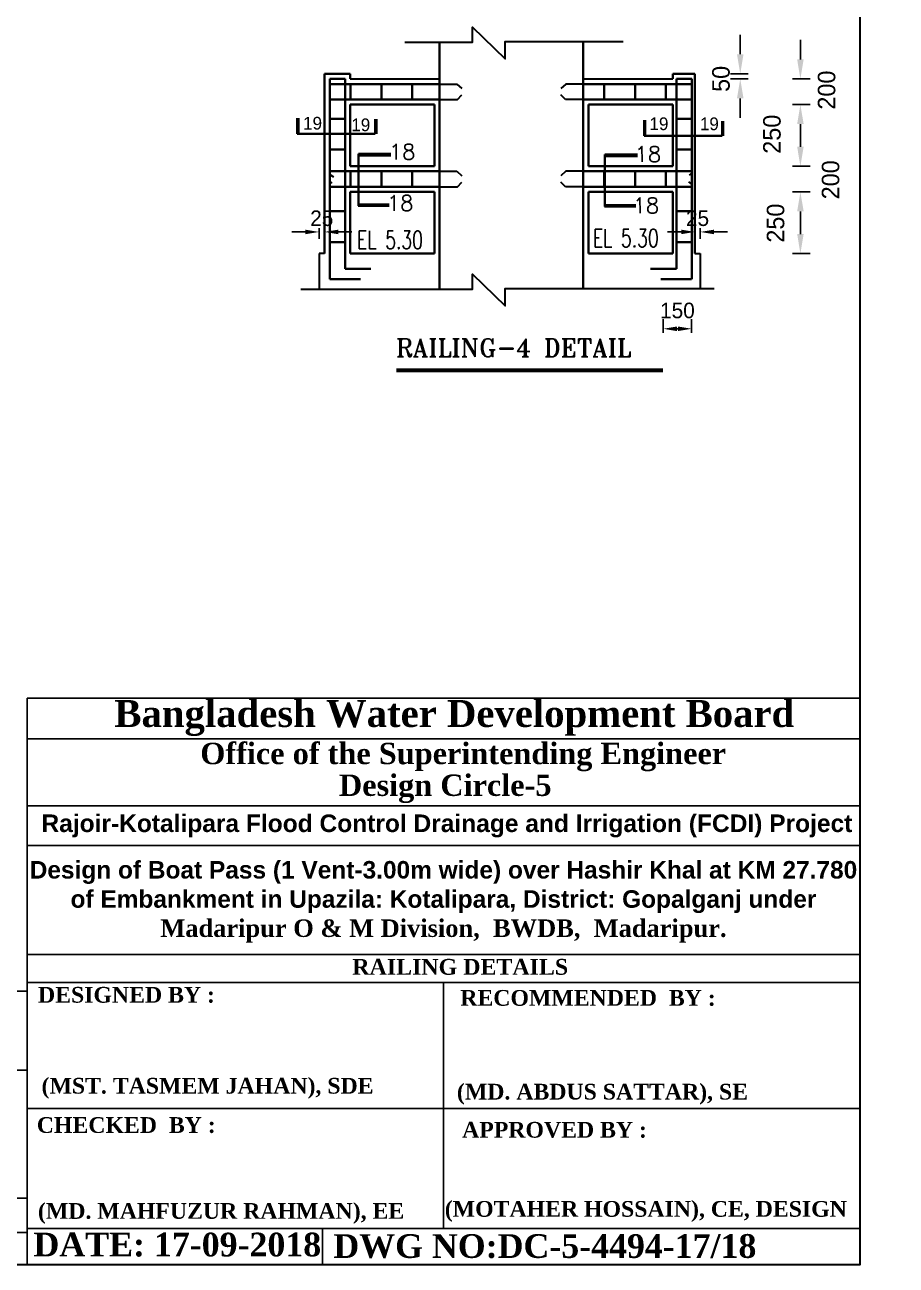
# Model space of a CAD drawing. Extents: x -1206532 to 786809, y -4288605 to 172932.
# Drawn here: x 601569 to 623970, y -4267581 to -4235705 of the extents above; entities that cross this region are included whole.
import ezdxf

# ---------------------------------------------------------------- set-up
doc = ezdxf.new("R2010")
doc.units = 0
doc.header["$LTSCALE"] = 300
doc.header["$MEASUREMENT"] = 0
doc.layers.get('0').update_dxf_attribs({"linetype": 'CONTINUOUS'})
doc.layers.get('DEFPOINTS').update_dxf_attribs({"linetype": 'CONTINUOUS'})
doc.layers.add('LINE', color=7, linetype='CONTINUOUS')
doc.layers.add('Other line', color=7, linetype='CONTINUOUS', lineweight=15)
doc.styles.add('BIG', font='ROMANT.SHX')
doc.styles.add('ROMANS', font='romans.shx', dxfattribs={"width": 0.8, "height": 100})
doc.dimstyles.new('3', dxfattribs={"dimtxt": 225, "dimasz": 350, "dimexe": 100, "dimexo": 25, "dimgap": 9, "dimtad": 0, "dimdec": 0, "dimzin": 0, "dimdsep": 46, "dimtxsty": 'Standard', "dimcen": 0, "dimclrd": 5, "dimclre": 6, "dimclrt": 1, "dimadec": 0, "dimazin": 0, "dimtfac": 1, "dimtdec": 0, "dimtofl": 0, "dimtmove": 2, "dimatfit": 3, "dimfxl": 1, "dimtolj": 1, "dimtzin": 0, "dimarcsym": 0})

# ---------------------------------------------------------------- blocks, each defined once
blk = doc.blocks.new('*D153')
at = {"layer": 'DEFPOINTS', "color": 0, "lineweight": 30}
for p in [(623310, -4237095), (621507, -4237755), (623970, -4237755)]:
    blk.add_point(p, dxfattribs=at)
at = {"layer": 'LINE', "color": 7, "lineweight": -2}
for p, q in [((621507, -4236595), (621507, -4236095)), ((621757, -4237095), (621307, -4237095)), ((621757, -4237755), (621307, -4237755)), ((621507, -4238255), (621507, -4238755))]:
    blk.add_line(p, q, dxfattribs=at)
at = {"layer": 'LINE', "color": 7, "lineweight": 30}
for points in [[(621424, -4236595), (621591, -4236595), (621507, -4237095)], [(621424, -4238255), (621591, -4238255), (621507, -4237755)]]:
    blk.add_solid(points, dxfattribs=at)
at = {"layer": 'LINE', "color": 7, "lineweight": 35, "insert": (622183, -4237383), "char_height": 450, "attachment_point": 5, "rotation": 90}
blk.add_mtext('\\A1;200', dxfattribs=at)
blk = doc.blocks.new('*D154')
at = {"layer": 'DEFPOINTS', "color": 0, "lineweight": 30}
for p in [(623970, -4237755), (621507, -4239339), (623970, -4239339)]:
    blk.add_point(p, dxfattribs=at)
at = {"layer": 'LINE', "color": 7, "lineweight": -2}
for p, q in [((621757, -4237755), (621307, -4237755)), ((621507, -4238255), (621507, -4238839)), ((621757, -4239339), (621307, -4239339))]:
    blk.add_line(p, q, dxfattribs=at)
at = {"layer": 'LINE', "color": 7, "lineweight": 30}
for points in [[(621424, -4238255), (621591, -4238255), (621507, -4237755)], [(621424, -4238839), (621591, -4238839), (621507, -4239339)]]:
    blk.add_solid(points, dxfattribs=at)
at = {"layer": 'LINE', "color": 7, "lineweight": 35, "insert": (620778, -4238517), "char_height": 450, "attachment_point": 5, "rotation": 90}
blk.add_mtext('\\A1;250', dxfattribs=at)
blk = doc.blocks.new('*D155')
at = {"layer": 'DEFPOINTS', "color": 0, "lineweight": 30}
for p in [(623970, -4239339), (621507, -4239999), (623970, -4239999)]:
    blk.add_point(p, dxfattribs=at)
at = {"layer": 'LINE', "color": 7, "lineweight": -2}
for p, q in [((621507, -4238839), (621507, -4238339)), ((621757, -4239339), (621307, -4239339)), ((621757, -4239999), (621307, -4239999)), ((621507, -4240499), (621507, -4240999))]:
    blk.add_line(p, q, dxfattribs=at)
at = {"layer": 'LINE', "color": 7, "lineweight": 30}
for points in [[(621424, -4238839), (621591, -4238839), (621507, -4239339)], [(621424, -4240499), (621591, -4240499), (621507, -4239999)]]:
    blk.add_solid(points, dxfattribs=at)
at = {"layer": 'LINE', "color": 7, "lineweight": 35, "insert": (622285, -4239689), "char_height": 450, "attachment_point": 5, "rotation": 90}
blk.add_mtext('\\A1;200', dxfattribs=at)
blk = doc.blocks.new('*D156')
at = {"layer": 'DEFPOINTS', "color": 0, "lineweight": 30}
for p in [(623970, -4239999), (621507, -4241583), (623970, -4241583)]:
    blk.add_point(p, dxfattribs=at)
at = {"layer": 'LINE', "color": 7, "lineweight": -2}
for p, q in [((621757, -4239999), (621307, -4239999)), ((621507, -4240499), (621507, -4241083)), ((621757, -4241583), (621307, -4241583))]:
    blk.add_line(p, q, dxfattribs=at)
at = {"layer": 'LINE', "color": 7, "lineweight": 30}
for points in [[(621424, -4240499), (621591, -4240499), (621507, -4239999)], [(621424, -4241083), (621591, -4241083), (621507, -4241583)]]:
    blk.add_solid(points, dxfattribs=at)
at = {"layer": 'LINE', "color": 7, "lineweight": 35, "insert": (620871, -4240802), "char_height": 450, "attachment_point": 5, "rotation": 90}
blk.add_mtext('\\A1;250', dxfattribs=at)
blk = doc.blocks.new('*D162')
at = {"layer": 'DEFPOINTS', "color": 0, "lineweight": 30}
for p in [(619064, -4236963), (619064, -4237095), (619961, -4237095)]:
    blk.add_point(p, dxfattribs=at)
at = {"layer": 'LINE', "color": 7, "lineweight": -2}
for p, q in [((619961, -4236463), (619961, -4235963)), ((619711, -4236963), (620161, -4236963)), ((619711, -4237095), (620161, -4237095)), ((619961, -4237595), (619961, -4238095))]:
    blk.add_line(p, q, dxfattribs=at)
at = {"layer": 'LINE', "color": 7, "lineweight": 30}
for points in [[(619878, -4236463), (620045, -4236463), (619961, -4236963)], [(619878, -4237595), (620045, -4237595), (619961, -4237095)]]:
    blk.add_solid(points, dxfattribs=at)
at = {"layer": 'LINE', "color": 7, "lineweight": 35, "insert": (619468, -4237095), "char_height": 450, "attachment_point": 5, "rotation": 90}
blk.add_mtext('\\A1;50', dxfattribs=at)
blk = doc.blocks.new('*D163')
at = {"layer": 'DEFPOINTS', "color": 0, "lineweight": 30}
for p in [(617981, -4243241), (618711, -4243241), (618711, -4243517)]:
    blk.add_point(p, dxfattribs=at)
at = {"layer": 'LINE', "color": 0, "lineweight": -2}
for p, q in [((617981, -4243266), (617981, -4243617)), ((618711, -4243266), (618711, -4243617)), ((618331, -4243517), (618361, -4243517))]:
    blk.add_line(p, q, dxfattribs=at)
at = {"layer": 'LINE', "color": 0, "lineweight": 30}
for points in [[(618331, -4243459), (618331, -4243576), (617981, -4243517)], [(618361, -4243459), (618361, -4243576), (618711, -4243517)]]:
    blk.add_solid(points, dxfattribs=at)
at = {"layer": 'LINE', "color": 0, "insert": (618346, -4243049), "char_height": 400, "attachment_point": 5}
blk.add_mtext('\\A1;150', dxfattribs=at)
blk = doc.blocks.new('*D912')
at = {"layer": 'DEFPOINTS', "color": 0, "lineweight": 30}
for p in [(609275, -4241028), (609133, -4241228), (609275, -4241234)]:
    blk.add_point(p, dxfattribs=at)
at = {"layer": 'LINE', "color": 0, "lineweight": -2}
for p, q in [((608783, -4241028), (608433, -4241028)), ((609133, -4241203), (609133, -4240928)), ((609275, -4241209), (609275, -4240928)), ((609625, -4241028), (609975, -4241028))]:
    blk.add_line(p, q, dxfattribs=at)
at = {"layer": 'LINE', "color": 0, "lineweight": 30}
for points in [[(608783, -4240970), (608783, -4241086), (609133, -4241028)], [(609625, -4240970), (609625, -4241086), (609275, -4241028)]]:
    blk.add_solid(points, dxfattribs=at)
at = {"layer": 'LINE', "color": 0, "insert": (609204, -4240678), "char_height": 400, "attachment_point": 5}
blk.add_mtext('\\A1;25', dxfattribs=at)
blk = doc.blocks.new('*D913')
at = {"layer": 'DEFPOINTS', "color": 0, "lineweight": 30}
for p in [(618934, -4241028), (618793, -4241234), (618934, -4241234)]:
    blk.add_point(p, dxfattribs=at)
at = {"layer": 'LINE', "color": 0, "lineweight": -2}
for p, q in [((618443, -4241028), (618093, -4241028)), ((618793, -4241209), (618793, -4240928)), ((618934, -4241209), (618934, -4240928)), ((619284, -4241028), (619634, -4241028))]:
    blk.add_line(p, q, dxfattribs=at)
at = {"layer": 'LINE', "color": 0, "lineweight": 30}
for points in [[(618443, -4240970), (618443, -4241086), (618793, -4241028)], [(619284, -4240970), (619284, -4241086), (618934, -4241028)]]:
    blk.add_solid(points, dxfattribs=at)
at = {"layer": 'LINE', "color": 0, "insert": (618863, -4240678), "char_height": 400, "attachment_point": 5}
blk.add_mtext('\\A1;25', dxfattribs=at)

msp = doc.modelspace()

# ---------------------------------------------------------------- linework, layer by layer
at = {"linetype": 'Continuous', "lineweight": 35}
for p, q in [((612232.264, -4242500.995), (612232.264, -4236152.995)), ((615923.064, -4242480.128), (615923.064, -4236132.128)), ((609275.464, -4241582.627), (609275.464, -4236962.627)), ((609275.464, -4236962.627), (609935.464, -4236962.627)), ((609407.464, -4242242.627), (609407.464, -4237094.627)), ((609407.464, -4237094.627), (609803.464, -4237094.627)), ((609407.464, -4237226.627), (612232.264, -4237226.627)), ((609803.464, -4241978.627), (609803.464, -4237094.627)), ((609935.464, -4237094.627), (609935.464, -4236962.627)), ((609943.671, -4237622.627), (609943.671, -4237226.627)), ((610735.671, -4237622.627), (610735.671, -4237226.627)), ((611527.671, -4237622.627), (611527.671, -4237226.627)), ((615923.064, -4237226.627), (618714.108, -4237226.627)), ((616465.524, -4237622.627), (616465.524, -4237226.627)), ((617257.524, -4237622.627), (617257.524, -4237226.627)), ((618049.524, -4237622.627), (618049.524, -4237226.627)), ((618225.064, -4237094.627), (618225.064, -4236962.627)), ((618225.064, -4236962.627), (618792.664, -4236962.627)), ((618318.108, -4237094.627), (618714.108, -4237094.627)), ((618318.108, -4241978.627), (618318.108, -4237094.627)), ((618714.108, -4242242.627), (618714.108, -4237094.627)), ((618792.664, -4241582.627), (618792.664, -4236962.627)), ((609407.464, -4237622.627), (610652.232, -4237622.627)), ((609935.464, -4237622.627), (612232.264, -4237622.627)), ((609935.464, -4237754.627), (612100.264, -4237754.627)), ((609935.464, -4239338.627), (609935.464, -4237754.627)), ((609935.464, -4239338.627), (609935.464, -4237754.627)), ((612100.264, -4239338.627), (612100.264, -4237754.627)), ((615923.064, -4237622.627), (618714.108, -4237622.627)), ((616060.264, -4237754.627), (618225.064, -4237754.627)), ((616060.264, -4239338.627), (616060.264, -4237754.627)), ((618225.064, -4239338.627), (618225.064, -4237754.627)), ((608570.491, -4238509.529), (608570.491, -4238105.304)), ((608581.051, -4238509.529), (608581.051, -4238105.304)), ((608581.051, -4238509.529), (608581.051, -4238105.304)), ((608591.611, -4238509.529), (608591.611, -4238105.304)), ((608591.611, -4238509.529), (608591.611, -4238105.304)), ((608591.611, -4238509.529), (608591.611, -4238105.304)), ((608591.611, -4238509.529), (608591.611, -4238105.304)), ((608591.611, -4238509.529), (608591.611, -4238105.304)), ((608602.171, -4238509.529), (608602.171, -4238105.304)), ((609407.464, -4238119.802), (609803.464, -4238119.802)), ((610575.458, -4238509.529), (610575.458, -4238129.717)), ((610586.018, -4238509.529), (610586.018, -4238129.717)), ((610596.578, -4238509.529), (610596.578, -4238129.717)), ((610607.138, -4238509.529), (610607.138, -4238129.717)), ((617487.003, -4238557.517), (617487.003, -4238153.292)), ((617497.563, -4238557.517), (617497.563, -4238153.292)), ((617497.563, -4238557.517), (617497.563, -4238153.292)), ((617508.123, -4238557.517), (617508.123, -4238153.292)), ((617508.123, -4238557.517), (617508.123, -4238153.292)), ((617508.123, -4238557.517), (617508.123, -4238153.292)), ((617508.123, -4238557.517), (617508.123, -4238153.292)), ((617508.123, -4238557.517), (617508.123, -4238153.292)), ((617518.683, -4238557.517), (617518.683, -4238153.292)), ((618714.108, -4238119.802), (618318.108, -4238119.802)), ((619491.97, -4238557.517), (619491.97, -4238177.705)), ((619502.53, -4238557.517), (619502.53, -4238177.705)), ((619513.09, -4238557.517), (619513.09, -4238177.705)), ((619523.65, -4238557.517), (619523.65, -4238177.705)), ((608570.491, -4238509.529), (610575.458, -4238509.529)), ((617487.003, -4238557.517), (619491.97, -4238557.517)), ((609407.464, -4238911.802), (609803.464, -4238911.802)), ((610143.286, -4239024.329), (610976.511, -4239024.329)), ((610143.286, -4240358.725), (610143.286, -4239024.329)), ((610143.286, -4239029.609), (610976.511, -4239029.609)), ((610143.286, -4239034.889), (610976.511, -4239034.889)), ((610143.286, -4239034.889), (610976.511, -4239034.889)), ((610143.286, -4239034.889), (610976.511, -4239034.889)), ((610143.286, -4239034.889), (610976.511, -4239034.889)), ((610143.286, -4239040.169), (610976.511, -4239040.169)), ((610143.286, -4239040.169), (610976.511, -4239040.169)), ((610143.286, -4239040.169), (610976.511, -4239040.169)), ((610143.286, -4239045.449), (610976.511, -4239045.449)), ((610143.286, -4239050.729), (610976.511, -4239050.729)), ((610143.286, -4239050.729), (610976.511, -4239050.729)), ((610143.286, -4239056.009), (610976.511, -4239056.009)), ((610143.286, -4239056.009), (610976.511, -4239056.009)), ((610143.286, -4239056.009), (610976.511, -4239056.009)), ((610143.286, -4239061.289), (610976.511, -4239061.289)), ((616482.517, -4239040.321), (617315.742, -4239040.321)), ((616482.517, -4240374.717), (616482.517, -4239040.321)), ((616482.517, -4239045.601), (617315.742, -4239045.601)), ((616482.517, -4239050.881), (617315.742, -4239050.881)), ((616482.517, -4239050.881), (617315.742, -4239050.881)), ((616482.517, -4239050.881), (617315.742, -4239050.881)), ((616482.517, -4239050.881), (617315.742, -4239050.881)), ((616482.517, -4239056.161), (617315.742, -4239056.161)), ((616482.517, -4239056.161), (617315.742, -4239056.161)), ((616482.517, -4239056.161), (617315.742, -4239056.161)), ((616482.517, -4239061.441), (617315.742, -4239061.441)), ((616482.517, -4239066.721), (617315.742, -4239066.721)), ((616482.517, -4239066.721), (617315.742, -4239066.721)), ((616482.517, -4239072.001), (617315.742, -4239072.001)), ((616482.517, -4239072.001), (617315.742, -4239072.001)), ((616482.517, -4239072.001), (617315.742, -4239072.001)), ((616482.517, -4239077.281), (617315.742, -4239077.281)), ((618714.108, -4238911.802), (618318.108, -4238911.802)), ((609407.464, -4239470.627), (609803.464, -4239470.627)), ((609738.32, -4239470.627), (612232.264, -4239470.627)), ((609935.464, -4239338.627), (612100.264, -4239338.627)), ((609943.671, -4239866.627), (609943.671, -4239470.627)), ((610735.671, -4239866.627), (610735.671, -4239470.627)), ((611527.671, -4239866.627), (611527.671, -4239470.627)), ((615923.064, -4239470.627), (618714.108, -4239470.627)), ((616060.264, -4239338.627), (618225.064, -4239338.627)), ((616465.524, -4239866.627), (616465.524, -4239470.627)), ((617257.524, -4239866.627), (617257.524, -4239470.627)), ((618049.524, -4239866.627), (618049.524, -4239470.627)), ((609407.464, -4239866.627), (612232.264, -4239866.627)), ((609935.464, -4239998.627), (612100.264, -4239998.627)), ((609935.464, -4241582.627), (609935.464, -4239998.627)), ((609935.464, -4241582.627), (609935.464, -4239998.627)), ((612100.264, -4241582.627), (612100.264, -4239998.627)), ((615923.064, -4239866.627), (618714.108, -4239866.627)), ((616060.264, -4239998.627), (618225.064, -4239998.627)), ((616060.264, -4241582.627), (616060.264, -4239998.627)), ((618225.064, -4241582.627), (618225.064, -4239998.627)), ((610135.466, -4240327.045), (610936.644, -4240327.045)), ((610135.466, -4240332.325), (610936.644, -4240332.325)), ((610135.466, -4240337.605), (610936.644, -4240337.605)), ((610135.466, -4240342.885), (610936.644, -4240342.885)), ((610135.466, -4240348.165), (610936.644, -4240348.165)), ((610135.466, -4240353.445), (610936.644, -4240353.445)), ((610135.466, -4240358.725), (610936.644, -4240358.725)), ((616474.697, -4240343.037), (617275.875, -4240343.037)), ((616474.697, -4240348.317), (617275.875, -4240348.317)), ((616474.697, -4240353.597), (617275.875, -4240353.597)), ((616474.697, -4240358.877), (617275.875, -4240358.877)), ((616474.697, -4240364.157), (617275.875, -4240364.157)), ((616474.697, -4240369.437), (617275.875, -4240369.437)), ((616474.697, -4240374.717), (617275.875, -4240374.717)), ((609407.464, -4240495.802), (609803.464, -4240495.802)), ((618714.108, -4240495.802), (618318.108, -4240495.802)), ((609407.464, -4241287.802), (609803.464, -4241287.802)), ((618714.108, -4241287.802), (618318.108, -4241287.802)), ((609935.464, -4241582.627), (612100.264, -4241582.627)), ((616060.264, -4241582.627), (618225.064, -4241582.627)), ((609803.464, -4241978.627), (610463.464, -4241978.627)), ((618318.108, -4241978.627), (617658.108, -4241978.627)), ((609410.351, -4242245.151), (610202.351, -4242245.151)), ((618711.22, -4242245.151), (617919.22, -4242245.151))]:
    msp.add_line(p, q, dxfattribs=at)
at = {"linetype": 'ByBlock', "lineweight": 30}
msp.add_lwpolyline([(547826.043, -4267573.104), (547826.043, -4214388.455), (623036.658, -4214388.455), (623036.658, -4267573.104), (547826.043, -4267573.104)], close=True, dxfattribs=at)
at = {"layer": 'LINE', "lineweight": 30}
for p, q in [((609935.464, -4237094.627), (612232.264, -4237094.627)), ((615923.064, -4237094.627), (618225.064, -4237094.627))]:
    msp.add_line(p, q, dxfattribs=at)
at = {"layer": 'LINE', "lineweight": 25}
for p, q in [((601626.065, -4253012.93), (623036.658, -4253012.93)), ((601626.065, -4253012.93), (601626.065, -4260542.443)), ((623036.658, -4253140.782), (623036.658, -4267573.104)), ((601626.065, -4254052.536), (623036.658, -4254052.536)), ((601626.065, -4255776.929), (623036.658, -4255776.929)), ((601626.065, -4255776.929), (623036.658, -4255776.929)), ((601626.065, -4255776.929), (623036.658, -4255776.929)), ((601626.065, -4255776.929), (623036.658, -4255776.929)), ((601626.065, -4256794.378), (623036.658, -4256794.378)), ((601626.065, -4256794.378), (623036.658, -4256794.378)), ((601626.065, -4256794.378), (623036.658, -4256794.378)), ((601626.065, -4256794.378), (623036.658, -4256794.378)), ((601626.065, -4259593.38), (623036.658, -4259593.38)), ((601626.065, -4260318.686), (623036.658, -4260318.686)), ((612331.361, -4260318.686), (612331.361, -4266636.016)), ((586043.58, -4260542.443), (601626.065, -4260542.443)), ((598608.769, -4260542.443), (601626.065, -4260542.443)), ((601626.065, -4267573.104), (601626.065, -4260542.443)), ((587141.476, -4262568.492), (601626.065, -4262568.492)), ((601626.065, -4263553.128), (623036.658, -4263553.128)), ((587141.476, -4265857.151), (601626.065, -4265857.151)), ((587141.476, -4266738.041), (601626.065, -4266738.041)), ((601626.065, -4266636.016), (623036.658, -4266636.016)), ((605882.064, -4266636.016), (623036.658, -4266636.016)), ((605882.064, -4266636.016), (623036.658, -4266636.016)), ((605882.064, -4266636.016), (623036.658, -4266636.016)), ((609225.118, -4266636.016), (609225.118, -4267581.249)), ((623036.658, -4267573.104), (601626.065, -4267573.104)), ((618680.338, -4267573.104), (620107.988, -4267573.104))]:
    msp.add_line(p, q, dxfattribs=at)
at = {"layer": 'LINE', "lineweight": 35, "const_width": 99}
msp.add_lwpolyline([(611117.951, -4244585.534), (617972.682, -4244585.534)], dxfattribs=at)
at = {"layer": 'Other line', "color": 0, "lineweight": 30}
for p, q in [((612232.264, -4237226.627), (612678.753, -4237226.627)), ((612678.753, -4237226.627), (612807.231, -4237345.369)), ((615476.575, -4237226.627), (615348.097, -4237345.369)), ((615923.064, -4237226.627), (615476.575, -4237226.627)), ((612688.64, -4237622.627), (612807.231, -4237503.339)), ((615466.688, -4237622.627), (615348.097, -4237503.339)), ((612232.264, -4237622.627), (612688.64, -4237622.627)), ((615923.064, -4237622.627), (615466.688, -4237622.627)), ((612232.264, -4239470.627), (612678.753, -4239470.627)), ((612678.753, -4239470.627), (612807.231, -4239589.369)), ((615476.575, -4239470.627), (615348.097, -4239589.369)), ((615923.064, -4239470.627), (615476.575, -4239470.627)), ((609407.464, -4239552.062), (609505.812, -4239608.488)), ((609407.464, -4239789.861), (609473.521, -4239745.525)), ((612688.64, -4239866.627), (612807.231, -4239747.339)), ((615466.688, -4239866.627), (615348.097, -4239747.339)), ((618714.108, -4239800.44), (618641.783, -4239743.56)), ((618714.108, -4239519.963), (618645.711, -4239567.035)), ((612232.264, -4239866.627), (612688.64, -4239866.627)), ((615923.064, -4239866.627), (615466.688, -4239866.627)), ((609275.464, -4241582.627), (609133.151, -4241582.627)), ((609133.151, -4241582.627), (609133.151, -4242500.995)), ((618792.664, -4241582.627), (618933.64, -4241582.627)), ((618933.64, -4241582.627), (618933.64, -4242480.128)), ((618792.664, -4242480.128), (618792.664, -4242500.995))]:
    msp.add_line(p, q, dxfattribs=at)
for points in [[(611335.931, -4236152.995), (613079.817, -4236152.995), (613079.817, -4235769.718), (613916.735, -4236581.971), (613916.735, -4236132.128), (616952.513, -4236132.128)], [(608667.277, -4242500.995), (613079.817, -4242500.995), (613079.817, -4242117.718), (613916.735, -4242929.971), (613916.735, -4242480.128), (619289.926, -4242480.128)]]:
    msp.add_lwpolyline(points, dxfattribs=at)

# ---------------------------------------------------------------- texts
at = {"lineweight": 35, "style": 'ROMANS'}
for p in [(610930.68, -4239167.74), (617249.688, -4239229.651), (610879.464, -4240486.145), (617198.472, -4240548.057)]:
    msp.add_text('18', height=396, rotation=0.3470492, dxfattribs=at).set_placement(p)
at = {"lineweight": 35, "style": 'BIG'}
msp.add_text('RAILING-4 DETAIL  ', height=462, dxfattribs=at).set_placement((611109.861, -4244235.962))
at = {"layer": 'LINE', "color": 7, "lineweight": 30, "style": 'BIG', "width": 0.7}
for p in [(610112.887, -4241465.571), (616172.092, -4241418.219)]:
    msp.add_text('EL 5.30', height=462, dxfattribs=at).set_placement(p)
at = {"layer": 'LINE', "char_height": 326.7, "attachment_point": 5}
for insert in [(608966.462, -4238236.167), (610205.957, -4238278.517), (617871.906, -4238250.238), (619167.552, -4238252.689)]:
    msp.add_mtext('19 ', dxfattribs=dict(at, insert=insert))
at = {"layer": 'LINE', "lineweight": 25, "attachment_point": 8}
for s, insert, char_height, width in [('{\\fTimes New Roman|b1|i0|c0|p18;Bangladesh Water Development Board}', (612609.955, -4253983.848), 693.18081, 27721.91047), ('{\\fTimes New Roman|b1|i0|c0|p18;Office of the Superintending Engineer}', (612839.118, -4254890.706), 549.81623, 21988.42789), ('{\\fTimes New Roman|b1|i0|c0|p18;Design Circle-5}', (612376.407, -4255706.712), 549.81623, 21988.42789), ('{\\fArial|b1|i0|c0|p34;Rajoir-Kotalipara Flood Control Drainage and Irrigation (FCDI) Project}', (612420.544, -4256589.226), 451.44, 26955.59168), ('\\pt0.005053;{\\fArial|b1|i0|c0|p34;Design of Boat Pass (1 Vent-3.00m wide) over Hashir Khal at KM 27.780 of Embankment in Upazila: Kotalipara, District: Gopalganj under \\P\\ptz;\\fTimes New Roman|b1|i0|c0|p18;Madaripur O & M Division,  BWDB,  Madaripur.}', (612331.361, -4259291.75), 450, 21410.59253), ('{\\fTimes New Roman|b1|i0|c0|p18;RAILING DETAILS  }', (612762.341, -4260123.514), 406.96672, 20548.63375)]:
    msp.add_mtext(s, dxfattribs=dict(at, insert=insert, char_height=char_height, width=width))
at = {"layer": 'LINE', "lineweight": 25, "attachment_point": 1}
for s, insert, char_height in [('{\\fTimes New Roman|b1|i0|c0|p18;DESIGNED BY :}', (601908.527, -4260430.402), 404.415), ('{\\fTimes New Roman|b1|i0|c0|p18;RECOMMENDED  BY :}', (612764.282, -4260509.387), 404.415), ('{\\fTimes New Roman|b1|i0|c0|p18;\\C0;(MST. TASMEM JAHAN), SDE}', (601999.684, -4262767.606), 404.415), ('{\\fTimes New Roman|b1|i0|c0|p18;\\C0;(MD. ABDUS SATTAR), SE}', (612677.409, -4262919.991), 404.415), ('{\\fTimes New Roman|b1|i0|c0|p18;CHECKED  BY :}', (601878.086, -4263777.144), 404.415), ('{\\fTimes New Roman|b1|i0|c0|p18;APPROVED BY :}', (612811.178, -4263899.298), 404.415), ('{\\fTimes New Roman|b1|i0|c0|p18;\\C0;(MOTAHER HOSSAIN), CE, DESIGN}', (612366.47, -4265932.14), 404.415), ('{\\fTimes New Roman|b1|i0|c0|p18;\\C0;(MD. MAHFUZUR RAHMAN), EE}', (601907.262, -4265985.364), 404.415), ('{\\fTimes New Roman|b1|i0|c0|p18;DATE: 17-09-2018}', (601792.718, -4266745.659), 609.88465), ('{\\fTimes New Roman|b1|i0|c0|p18; DWG NO:DC-5-4494-17/18}', (609271.38, -4266784.15), 609.88465)]:
    msp.add_mtext(s, dxfattribs=dict(at, insert=insert, char_height=char_height))

# ---------------------------------------------------------------- dimensions: what is measured, and where the dimension line sits
at = {"layer": 'LINE', "lineweight": 35}
for base, p1, p2, text, picture, middle in [((619961.365, -4237094.627), (619063.733, -4236962.627), (619063.733, -4237094.627), '50', '*D162', (619468.114, -4237094.627)), ((621507.298, -4237754.627), (623310.144, -4237094.627), (623970.144, -4237754.627), '200', '*D153', (622182.678, -4237383.438)), ((621507.298, -4239338.627), (623970.144, -4237754.627), (623970.144, -4239338.627), '250', '*D154', (620778.25, -4238516.936)), ((621507.298, -4239998.627), (623970.144, -4239338.627), (623970.144, -4239998.627), '200', '*D155', (622285.482, -4239688.549)), ((621507.298, -4241582.627), (623970.144, -4239998.627), (623970.144, -4241582.627), '250', '*D156', (620871.028, -4240801.582))]:
    dim = msp.add_linear_dim(base=base, p1=p1, p2=p2, angle=90, text=text, dimstyle='3', override={"dimtxt": 450, "dimasz": 500, "dimexe": 200, "dimexo": 5, "dimdle": 250, "dimclrd": 7, "dimclre": 7, "dimclrt": 7, "dimfxl": 250, "dimfxlon": 1}, dxfattribs=at)
    dim.commit()
    dim.dimension.update_dxf_attribs({"geometry": picture, "text_midpoint": middle, "dimtype": 160})
at = {"layer": 'LINE'}
for base, p1, p2, picture, middle in [((609275.464, -4241027.895), (609133.151, -4241228.247), (609275.464, -4241234.157), '*D912', (609204.307, -4240677.895)), ((618933.64, -4241027.895), (618792.664, -4241234.157), (618933.64, -4241234.157), '*D913', (618863.152, -4240677.895))]:
    dim = msp.add_linear_dim(base=base, p1=p1, p2=p2, text='25', dimstyle='3', override={"dimtxt": 400, "dimclrd": 0, "dimclre": 0, "dimclrt": 0, "dimfxl": 700}, dxfattribs=at)
    dim.commit()
    dim.dimension.update_dxf_attribs({"geometry": picture, "text_midpoint": middle})
dim = msp.add_linear_dim(base=(618711.22, -4243517.441), p1=(617981.016, -4243240.693), p2=(618711.22, -4243240.693), text='150', dimstyle='3', override={"dimtxt": 400, "dimclrd": 0, "dimclre": 0, "dimclrt": 0, "dimfxl": 700}, dxfattribs=at)
dim.commit()
dim.dimension.update_dxf_attribs({"geometry": '*D163', "text_midpoint": (618346.118, -4243048.977), "dimtype": 160})

doc.saveas('drawing.dxf')
